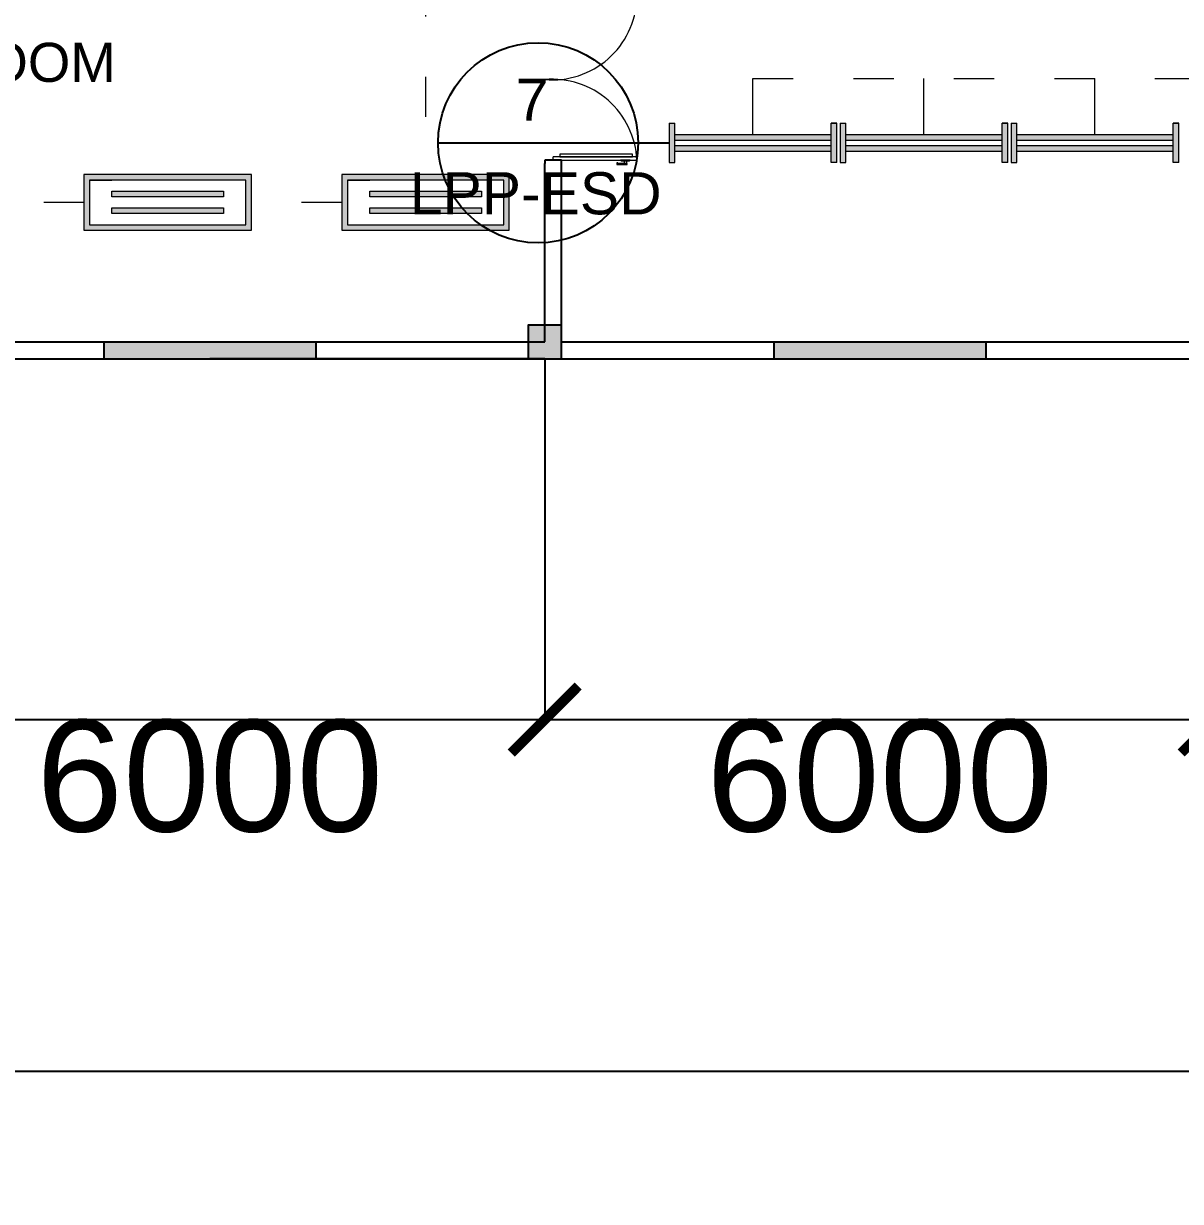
# Model space of a CAD drawing. Header units: millimetres. Extents: x 3339 to 2017737, y 4955 to 2748989.
# Drawn here: x 1436572 to 1446933, y 1231163 to 1241711 of the extents above; entities that cross this region are included whole.
import ezdxf

# ---------------------------------------------------------------- set-up
doc = ezdxf.new("R2010")
doc.units = ezdxf.units.MM
doc.header["$LTSCALE"] = 30
doc.linetypes.add('ACAD_ISO03W100', pattern=[30, 12, -18])
for name, color, linetype, lineweight in [('A-DETL-GENF', 92, 'Continuous', 13), ('A-DOOR', 31, 'Continuous', 13), ('LIGHT LINES', 6, 'ACAD_ISO03W100', 13), ('LIGHTS', 6, 'Continuous', 13)]:
    doc.layers.add(name, color=color, linetype=linetype, lineweight=lineweight)
for name, color, linetype in [('DIM LINES', 7, 'Continuous'), ('TEXT', 7, 'Continuous'), ('window', 92, 'Continuous')]:
    doc.layers.add(name, color=color, linetype=linetype)
doc.styles.get("Standard").update_dxf_attribs({"font": 'arial.ttf'})
doc.dimstyles.new('GREEN', dxfattribs={"dimtxt": 1000, "dimasz": 600, "dimexe": 0.18, "dimexo": 0.0625, "dimgap": 0.09, "dimtad": 2, "dimdec": 0, "dimzin": 0, "dimdsep": 46, "dimtxsty": 'Standard', "dimblk": 'ARCHTICK', "dimcen": 0.09, "dimclrd": 3, "dimclre": 3, "dimclrt": 2, "dimadec": 0, "dimazin": 0, "dimtfac": 1, "dimtdec": 0, "dimtofl": 0, "dimtmove": 0, "dimatfit": 3, "dimfxl": 1, "dimtolj": 1, "dimtzin": 0, "dimarcsym": 0})

# ---------------------------------------------------------------- blocks, each defined once
blk = doc.blocks.new('_ArchTick')
at = {"color": 0, "linetype": 'ByBlock', "const_width": 0.15}
blk.add_lwpolyline([(-0.5, -0.5), (0.5, 0.5)], dxfattribs=at)
blk = doc.blocks.new('*D854')
at = {"layer": 'Defpoints', "color": 0, "transparency": 16777216}
for p in [(1429240, 1238709), (1519240, 1238709), (1519240, 1232330)]:
    blk.add_point(p, dxfattribs=at)
at = {"layer": 'DIM LINES', "color": 3, "linetype": 'ByBlock', "lineweight": -2, "transparency": 16777216}
for p, q in [((1429240, 1238709), (1429240, 1232329)), ((1519240, 1238709), (1519240, 1232329)), ((1429240, 1232330), (1519240, 1232330))]:
    blk.add_line(p, q, dxfattribs=at)
at = {"layer": 'DIM LINES', "color": 3, "lineweight": -2, "transparency": 16777216, "xscale": 600, "yscale": 600, "zscale": 600, "rotation": 180}
blk.add_blockref('_ArchTick', (1429240, 1232330), dxfattribs=at)
at = {"layer": 'DIM LINES', "color": 3, "lineweight": -2, "transparency": 16777216, "xscale": 600, "yscale": 600, "zscale": 600}
blk.add_blockref('_ArchTick', (1519240, 1232330), dxfattribs=at)
at = {"layer": 'DIM LINES', "color": 2, "transparency": 16777216, "insert": (1474240, 1231819), "char_height": 1000, "attachment_point": 5}
blk.add_mtext('\\A1;90000', dxfattribs=at)
blk = doc.blocks.new('*D625')
at = {"layer": 'Defpoints', "color": 0, "transparency": 16777216}
for p in [(1435240, 1238709), (1441240, 1238709), (1441240, 1235479)]:
    blk.add_point(p, dxfattribs=at)
at = {"layer": 'DIM LINES', "color": 3, "linetype": 'ByBlock', "lineweight": -2, "transparency": 16777216}
for p, q in [((1435240, 1238709), (1435240, 1235479)), ((1441240, 1238709), (1441240, 1235479)), ((1435240, 1235479), (1441240, 1235479))]:
    blk.add_line(p, q, dxfattribs=at)
at = {"layer": 'DIM LINES', "color": 3, "lineweight": -2, "transparency": 16777216, "xscale": 600, "yscale": 600, "zscale": 600, "rotation": 180}
blk.add_blockref('_ArchTick', (1435240, 1235479), dxfattribs=at)
at = {"layer": 'DIM LINES', "color": 3, "lineweight": -2, "transparency": 16777216, "xscale": 600, "yscale": 600, "zscale": 600}
blk.add_blockref('_ArchTick', (1441240, 1235479), dxfattribs=at)
at = {"layer": 'DIM LINES', "color": 2, "transparency": 16777216, "insert": (1438240, 1234968), "char_height": 1000, "attachment_point": 5}
blk.add_mtext('\\A1;6000', dxfattribs=at)
blk = doc.blocks.new('*D626')
at = {"layer": 'Defpoints', "color": 0, "transparency": 16777216}
for p in [(1441240, 1238709), (1447240, 1238709), (1447240, 1235479)]:
    blk.add_point(p, dxfattribs=at)
at = {"layer": 'DIM LINES', "color": 3, "linetype": 'ByBlock', "lineweight": -2, "transparency": 16777216}
for p, q in [((1441240, 1238709), (1441240, 1235479)), ((1447240, 1238709), (1447240, 1235479)), ((1441240, 1235479), (1447240, 1235479))]:
    blk.add_line(p, q, dxfattribs=at)
at = {"layer": 'DIM LINES', "color": 3, "lineweight": -2, "transparency": 16777216, "xscale": 600, "yscale": 600, "zscale": 600, "rotation": 180}
blk.add_blockref('_ArchTick', (1441240, 1235479), dxfattribs=at)
at = {"layer": 'DIM LINES', "color": 3, "lineweight": -2, "transparency": 16777216, "xscale": 600, "yscale": 600, "zscale": 600}
blk.add_blockref('_ArchTick', (1447240, 1235479), dxfattribs=at)
at = {"layer": 'DIM LINES', "color": 2, "transparency": 16777216, "insert": (1444240, 1234968), "char_height": 1000, "attachment_point": 5}
blk.add_mtext('\\A1;6000', dxfattribs=at)
blk = doc.blocks.new('*D627')
at = {"layer": 'Defpoints', "color": 0, "transparency": 16777216}
for p in [(1447240, 1238709), (1453240, 1238709), (1453240, 1235479)]:
    blk.add_point(p, dxfattribs=at)
at = {"layer": 'DIM LINES', "color": 3, "linetype": 'ByBlock', "lineweight": -2, "transparency": 16777216}
for p, q in [((1447240, 1238709), (1447240, 1235479)), ((1453240, 1238709), (1453240, 1235479)), ((1447240, 1235479), (1453240, 1235479))]:
    blk.add_line(p, q, dxfattribs=at)
at = {"layer": 'DIM LINES', "color": 3, "lineweight": -2, "transparency": 16777216, "xscale": 600, "yscale": 600, "zscale": 600, "rotation": 180}
blk.add_blockref('_ArchTick', (1447240, 1235479), dxfattribs=at)
at = {"layer": 'DIM LINES', "color": 3, "lineweight": -2, "transparency": 16777216, "xscale": 600, "yscale": 600, "zscale": 600}
blk.add_blockref('_ArchTick', (1453240, 1235479), dxfattribs=at)
at = {"layer": 'DIM LINES', "color": 2, "transparency": 16777216, "insert": (1450240, 1234968), "char_height": 1000, "attachment_point": 5}
blk.add_mtext('\\A1;6000', dxfattribs=at)

msp = doc.modelspace()

# ---------------------------------------------------------------- hatches: boundary and pattern name
h = msp.add_hatch(color=2)
h.dxf.hatch_style = 1
h.paths.add_polyline_path([(1441390.35, 1239009.357), (1441090.35, 1239009.357), (1441090.35, 1238709.357), (1441390.35, 1238709.357)])
at = {"layer": 'LIGHTS'}
h = msp.add_hatch(color=256, dxfattribs=at)
h.dxf.hatch_style = 1
h.paths.add_polyline_path([(1442354.739, 1240467.691), (1442404.739, 1240467.691), (1442404.739, 1240817.691), (1442354.739, 1240817.691)])
h = msp.add_hatch(color=256, dxfattribs=at)
h.dxf.hatch_style = 1
h.paths.add_polyline_path([(1443804.739, 1240467.691), (1443854.739, 1240467.691), (1443854.739, 1240817.691), (1443804.739, 1240817.691)])
h = msp.add_hatch(color=256, dxfattribs=at)
h.dxf.hatch_style = 1
h.paths.add_polyline_path([(1443885.989, 1240467.691), (1443935.989, 1240467.691), (1443935.989, 1240817.691), (1443885.989, 1240817.691)])
h = msp.add_hatch(color=256, dxfattribs=at)
h.dxf.hatch_style = 1
h.paths.add_polyline_path([(1445335.989, 1240467.691), (1445385.989, 1240467.691), (1445385.989, 1240817.691), (1445335.989, 1240817.691)])
h = msp.add_hatch(color=256, dxfattribs=at)
h.dxf.hatch_style = 1
h.paths.add_polyline_path([(1445417.239, 1240467.691), (1445467.239, 1240467.691), (1445467.239, 1240817.691), (1445417.239, 1240817.691)])
h = msp.add_hatch(color=256, dxfattribs=at)
h.dxf.hatch_style = 1
h.paths.add_polyline_path([(1446867.239, 1240467.691), (1446917.239, 1240467.691), (1446917.239, 1240817.691), (1446867.239, 1240817.691)])
h = msp.add_hatch(color=256, dxfattribs=at)
h.dxf.hatch_style = 1
h.paths.add_polyline_path([(1443804.739, 1240667.691), (1443804.739, 1240717.691), (1442404.739, 1240717.691), (1442404.739, 1240667.691)])
h = msp.add_hatch(color=256, dxfattribs=at)
h.dxf.hatch_style = 1
h.paths.add_polyline_path([(1445335.989, 1240667.691), (1445335.989, 1240717.691), (1443935.989, 1240717.691), (1443935.989, 1240667.691)])
h = msp.add_hatch(color=256, dxfattribs=at)
h.dxf.hatch_style = 1
h.paths.add_polyline_path([(1446867.239, 1240667.691), (1446867.239, 1240717.691), (1445467.239, 1240717.691), (1445467.239, 1240667.691)])
h = msp.add_hatch(color=256, dxfattribs=at)
h.dxf.hatch_style = 1
h.paths.add_polyline_path([(1442404.739, 1240617.691), (1442404.739, 1240567.691), (1443804.739, 1240567.691), (1443804.739, 1240617.691)])
h = msp.add_hatch(color=256, dxfattribs=at)
h.dxf.hatch_style = 1
h.paths.add_polyline_path([(1443935.989, 1240617.691), (1443935.989, 1240567.691), (1445335.989, 1240567.691), (1445335.989, 1240617.691)])
h = msp.add_hatch(color=256, dxfattribs=at)
h.dxf.hatch_style = 1
h.paths.add_polyline_path([(1445467.239, 1240617.691), (1445467.239, 1240567.691), (1446867.239, 1240567.691), (1446867.239, 1240617.691)])
h = msp.add_hatch(color=256, dxfattribs=at)
h.dxf.hatch_style = 1
h.paths.add_polyline_path([(1437113.526, 1240359.357), (1437113.526, 1239859.357), (1438613.526, 1239859.357), (1438613.526, 1240359.357)])
h.paths.add_polyline_path([(1438563.526, 1240309.357), (1438563.526, 1239909.357), (1437163.526, 1239909.357), (1437163.526, 1240309.357), (1437363.526, 1240309.357)], flags=16)
h.paths.add_polyline_path([(1438363.526, 1240209.357), (1438363.526, 1240159.357), (1437363.526, 1240159.357), (1437363.526, 1240209.357)], flags=0)
h.paths.add_polyline_path([(1438363.526, 1240059.357), (1438363.526, 1240009.357), (1437363.526, 1240009.357), (1437363.526, 1240059.357)], flags=0)
h = msp.add_hatch(color=256, dxfattribs=at)
h.dxf.hatch_style = 1
h.paths.add_polyline_path([(1439421.99, 1240359.357), (1439421.99, 1239859.357), (1440921.99, 1239859.357), (1440921.99, 1240359.357)])
h.paths.add_polyline_path([(1440871.99, 1240309.357), (1440871.99, 1239909.357), (1439471.99, 1239909.357), (1439471.99, 1240309.357), (1439671.99, 1240309.357)], flags=16)
h.paths.add_polyline_path([(1440671.99, 1240209.357), (1440671.99, 1240159.357), (1439671.99, 1240159.357), (1439671.99, 1240209.357)], flags=0)
h.paths.add_polyline_path([(1440671.99, 1240059.357), (1440671.99, 1240009.357), (1439671.99, 1240009.357), (1439671.99, 1240059.357)], flags=0)
h = msp.add_hatch(color=256, dxfattribs=at)
h.dxf.hatch_style = 1
h.paths.add_polyline_path([(1437363.526, 1240209.357), (1437363.526, 1240159.357), (1438363.526, 1240159.357), (1438363.526, 1240209.357)])
h = msp.add_hatch(color=256, dxfattribs=at)
h.dxf.hatch_style = 1
h.paths.add_polyline_path([(1439671.99, 1240209.357), (1439671.99, 1240159.357), (1440671.99, 1240159.357), (1440671.99, 1240209.357)])
h = msp.add_hatch(color=256, dxfattribs=at)
h.dxf.hatch_style = 1
h.paths.add_polyline_path([(1438363.526, 1240009.357), (1438363.526, 1240059.357), (1437363.526, 1240059.357), (1437363.526, 1240009.357)])
h = msp.add_hatch(color=256, dxfattribs=at)
h.dxf.hatch_style = 1
h.paths.add_polyline_path([(1440671.99, 1240009.357), (1440671.99, 1240059.357), (1439671.99, 1240059.357), (1439671.99, 1240009.357)])
at = {"layer": 'window'}
h = msp.add_hatch(color=256, dxfattribs=at)
h.dxf.hatch_style = 1
h.paths.add_polyline_path([(1433190.35, 1238859.357), (1431290.35, 1238859.357), (1431290.35, 1238709.357), (1433190.35, 1238709.357)])
h.paths.add_polyline_path([(1439190.35, 1238859.357), (1437290.35, 1238859.357), (1437290.35, 1238709.357), (1438240.35, 1238709.357), (1439190.35, 1238709.357)])
h.paths.add_polyline_path([(1445190.35, 1238859.357), (1443290.35, 1238859.357), (1443290.35, 1238709.357), (1445190.35, 1238709.357)])
h.paths.add_polyline_path([(1451190.35, 1238859.357), (1449290.35, 1238859.357), (1449290.35, 1238709.357), (1451190.35, 1238709.357)])
h.paths.add_polyline_path([(1457190.35, 1238859.357), (1455290.35, 1238859.357), (1455290.35, 1238709.357), (1457190.35, 1238709.357)])
h.paths.add_polyline_path([(1463690.35, 1238859.357), (1461790.35, 1238859.357), (1461790.35, 1238709.357), (1463690.35, 1238709.357)])
h.paths.add_polyline_path([(1469390.35, 1238859.357), (1468290.35, 1238859.357), (1468290.35, 1238709.357), (1469390.35, 1238709.357)])
h.paths.add_polyline_path([(1469640.35, 1249709.357), (1468290.35, 1249709.357), (1468290.35, 1249559.357), (1469640.35, 1249559.357)])
h.paths.add_polyline_path([(1463690.35, 1249709.357), (1461790.35, 1249709.357), (1461790.35, 1249559.357), (1463690.35, 1249559.357)])
h.paths.add_polyline_path([(1457190.35, 1249709.357), (1455290.35, 1249709.357), (1455290.35, 1249559.357), (1457190.35, 1249559.357)])
h.paths.add_polyline_path([(1451190.35, 1249709.357), (1449290.35, 1249709.357), (1449290.35, 1249559.357), (1451190.35, 1249559.357)])
h.paths.add_polyline_path([(1445190.35, 1249709.357), (1443290.35, 1249709.357), (1443290.35, 1249559.357), (1445190.35, 1249559.357)])
h.paths.add_polyline_path([(1437835.081, 1249709.357), (1435390.35, 1249709.357), (1435390.35, 1249559.357), (1437835.081, 1249559.357)])

# ---------------------------------------------------------------- linework, layer by layer
for p, q in [((1440284.048, 1240642.691), (1442084.048, 1240642.691)), ((1442084.048, 1240642.691), (1442354.739, 1240642.691)), ((1441390.35, 1240487.857), (1441240.35, 1240487.857)), ((1441240.35, 1240487.857), (1441240.35, 1240459.357)), ((1441390.35, 1240459.357), (1441390.35, 1240487.857)), ((1429240.35, 1238709.357), (1469740.35, 1238709.357)), ((1441240.35, 1238709.357), (1438240.35, 1238709.357))]:
    msp.add_line(p, q)
at = {"color": 0}
for p, q in [((1441315.35, 1240487.857), (1441315.35, 1240493.107)), ((1441240.35, 1238859.357), (1441240.35, 1240459.357)), ((1441390.35, 1238859.357), (1441390.35, 1240487.857)), ((1429390.35, 1238859.357), (1441240.35, 1238859.357)), ((1441390.35, 1238859.357), (1469590.35, 1238859.357)), ((1429240.35, 1238709.357), (1469740.35, 1238709.357)), ((1429240.35, 1238709.357), (1441240.35, 1238709.357)), ((1429240.35, 1238709.357), (1437240.35, 1238709.357)), ((1429240.35, 1238709.357), (1439240.35, 1238709.357)), ((1429240.35, 1238709.357), (1438240.35, 1238709.357))]:
    msp.add_line(p, q, dxfattribs=at)
msp.add_lwpolyline([(1441390.35, 1239009.357), (1441090.35, 1239009.357), (1441090.35, 1238709.357), (1441390.35, 1238709.357), (1441390.35, 1239009.357)], close=True)
msp.add_circle((1441180.318, 1240642.691), 896.27)
at = {"layer": 'A-DETL-GENF'}
for p, q in [((1442025.556, 1240540.357), (1441376.056, 1240540.357)), ((1441376.056, 1240540.357), (1441376.056, 1240517.857)), ((1441376.056, 1240517.857), (1442025.556, 1240517.857)), ((1442025.556, 1240517.857), (1442025.556, 1240540.357)), ((1441895.023, 1240464.128), (1441886.132, 1240464.128)), ((1441886.132, 1240464.128), (1441886.132, 1240449.757)), ((1441886.132, 1240449.757), (1441947.938, 1240449.757)), ((1441895.023, 1240458.343), (1441886.438, 1240449.757)), ((1441895.023, 1240458.343), (1441895.023, 1240464.128)), ((1441947.938, 1240458.343), (1441895.023, 1240458.343)), ((1442005.088, 1240487.857), (1441919.363, 1240487.857)), ((1441919.363, 1240487.857), (1441924.125, 1240483.095)), ((1441924.125, 1240483.095), (1442000.325, 1240483.095)), ((1441947.938, 1240459.282), (1441947.938, 1240449.757)), ((1441976.513, 1240459.282), (1441947.938, 1240459.282)), ((1441947.938, 1240449.757), (1441947.938, 1240458.343)), ((1441947.938, 1240449.757), (1441976.513, 1240449.757)), ((1441974.131, 1240483.095), (1441950.319, 1240483.095)), ((1441950.319, 1240483.095), (1441950.319, 1240459.282)), ((1441950.319, 1240459.282), (1441974.131, 1240459.282)), ((1441974.131, 1240459.282), (1441974.131, 1240483.095)), ((1441976.513, 1240449.757), (1441976.513, 1240459.282)), ((1442000.325, 1240483.095), (1442005.088, 1240487.857))]:
    msp.add_line(p, q, dxfattribs=at)
at = {"layer": 'A-DOOR', "lineweight": 18}
for p, q in [((1442065.35, 1240517.857), (1441315.35, 1240517.857)), ((1441315.35, 1240487.857), (1441315.35, 1240517.857)), ((1442065.35, 1240487.857), (1442065.35, 1240517.857)), ((1441315.35, 1240487.857), (1442065.35, 1240487.857))]:
    msp.add_line(p, q, dxfattribs=at)
at = {"layer": 'A-DOOR'}
for centre, start, end in [((1441306.086, 1241966.615), 265.038693, 357.3036501), ((1441306.086, 1240452.1), 2.6963499, 94.961307)]:
    msp.add_arc(centre, 760.105, start, end, dxfattribs=at)
at = {"layer": 'LIGHT LINES'}
for p, q in [((1440171.99, 1242134.357), (1440171.99, 1240359.357)), ((1443104.739, 1241217.691), (1453823.489, 1241217.691)), ((1437113.526, 1240109.357), (1436305.062, 1240109.357)), ((1439421.99, 1240109.357), (1438613.526, 1240109.357))]:
    msp.add_line(p, q, dxfattribs=at)
at = {"layer": 'LIGHTS'}
for p, q in [((1443104.739, 1240717.691), (1443104.739, 1241217.691)), ((1444635.989, 1240717.691), (1444635.989, 1241217.691)), ((1446167.239, 1240717.691), (1446167.239, 1241217.691)), ((1442354.739, 1240817.691), (1442354.739, 1240467.691)), ((1442354.739, 1240817.691), (1442404.739, 1240817.691)), ((1442354.739, 1240817.691), (1442404.739, 1240817.691)), ((1442404.739, 1240467.691), (1442404.739, 1240817.691)), ((1443854.739, 1240817.691), (1443804.739, 1240817.691)), ((1443804.739, 1240467.691), (1443804.739, 1240817.691)), ((1443804.739, 1240817.691), (1443854.739, 1240817.691)), ((1443854.739, 1240467.691), (1443854.739, 1240817.691)), ((1443885.989, 1240817.691), (1443885.989, 1240467.691)), ((1443885.989, 1240817.691), (1443935.989, 1240817.691)), ((1443885.989, 1240817.691), (1443935.989, 1240817.691)), ((1443935.989, 1240467.691), (1443935.989, 1240817.691)), ((1445385.989, 1240817.691), (1445335.989, 1240817.691)), ((1445335.989, 1240467.691), (1445335.989, 1240817.691)), ((1445335.989, 1240817.691), (1445385.989, 1240817.691)), ((1445385.989, 1240467.691), (1445385.989, 1240817.691)), ((1445417.239, 1240817.691), (1445417.239, 1240467.691)), ((1445417.239, 1240817.691), (1445467.239, 1240817.691)), ((1445417.239, 1240817.691), (1445467.239, 1240817.691)), ((1445467.239, 1240467.691), (1445467.239, 1240817.691)), ((1446917.239, 1240817.691), (1446867.239, 1240817.691)), ((1446867.239, 1240467.691), (1446867.239, 1240817.691)), ((1446867.239, 1240817.691), (1446917.239, 1240817.691)), ((1446917.239, 1240467.691), (1446917.239, 1240817.691)), ((1442404.739, 1240717.691), (1443804.739, 1240717.691)), ((1443935.989, 1240717.691), (1445335.989, 1240717.691)), ((1445467.239, 1240717.691), (1446867.239, 1240717.691)), ((1442404.739, 1240667.691), (1443804.739, 1240667.691)), ((1442404.739, 1240617.691), (1443804.739, 1240617.691)), ((1443935.989, 1240667.691), (1445335.989, 1240667.691)), ((1443935.989, 1240617.691), (1445335.989, 1240617.691)), ((1445467.239, 1240667.691), (1446867.239, 1240667.691)), ((1445467.239, 1240617.691), (1446867.239, 1240617.691)), ((1442404.739, 1240567.691), (1443804.739, 1240567.691)), ((1443935.989, 1240567.691), (1445335.989, 1240567.691)), ((1445467.239, 1240567.691), (1446867.239, 1240567.691)), ((1442354.739, 1240467.691), (1442404.739, 1240467.691)), ((1443854.739, 1240467.691), (1443804.739, 1240467.691)), ((1443885.989, 1240467.691), (1443935.989, 1240467.691)), ((1445385.989, 1240467.691), (1445335.989, 1240467.691)), ((1445417.239, 1240467.691), (1445467.239, 1240467.691)), ((1446917.239, 1240467.691), (1446867.239, 1240467.691)), ((1438613.526, 1240359.357), (1437113.526, 1240359.357)), ((1437113.526, 1240359.357), (1437113.526, 1239859.357)), ((1438563.526, 1240309.357), (1437163.526, 1240309.357)), ((1437163.526, 1240309.357), (1437163.526, 1239909.357)), ((1437163.526, 1240309.357), (1437363.526, 1240309.357)), ((1438563.526, 1239909.357), (1438563.526, 1240309.357)), ((1438613.526, 1239859.357), (1438613.526, 1240359.357)), ((1440921.99, 1240359.357), (1439421.99, 1240359.357)), ((1439421.99, 1240359.357), (1439421.99, 1239859.357)), ((1440871.99, 1240309.357), (1439471.99, 1240309.357)), ((1439471.99, 1240309.357), (1439471.99, 1239909.357)), ((1439471.99, 1240309.357), (1439671.99, 1240309.357)), ((1440871.99, 1239909.357), (1440871.99, 1240309.357)), ((1440921.99, 1239859.357), (1440921.99, 1240359.357)), ((1437363.526, 1240209.357), (1438363.526, 1240209.357)), ((1437363.526, 1240159.357), (1437363.526, 1240209.357)), ((1438363.526, 1240209.357), (1438363.526, 1240159.357)), ((1439671.99, 1240209.357), (1440671.99, 1240209.357)), ((1439671.99, 1240159.357), (1439671.99, 1240209.357)), ((1440671.99, 1240209.357), (1440671.99, 1240159.357)), ((1438363.526, 1240159.357), (1437363.526, 1240159.357)), ((1440671.99, 1240159.357), (1439671.99, 1240159.357)), ((1437363.526, 1240059.357), (1438363.526, 1240059.357)), ((1437363.526, 1240009.357), (1437363.526, 1240059.357)), ((1438363.526, 1240009.357), (1437363.526, 1240009.357)), ((1438363.526, 1240059.357), (1438363.526, 1240009.357)), ((1439671.99, 1240059.357), (1440671.99, 1240059.357)), ((1439671.99, 1240009.357), (1439671.99, 1240059.357)), ((1440671.99, 1240009.357), (1439671.99, 1240009.357)), ((1440671.99, 1240059.357), (1440671.99, 1240009.357)), ((1437113.526, 1239859.357), (1438613.526, 1239859.357)), ((1437163.526, 1239909.357), (1438563.526, 1239909.357)), ((1439421.99, 1239859.357), (1440921.99, 1239859.357)), ((1439471.99, 1239909.357), (1440871.99, 1239909.357))]:
    msp.add_line(p, q, dxfattribs=at)
at = {"layer": 'window'}
for p, q in [((1437290.35, 1238859.357), (1437290.35, 1238709.357)), ((1439190.35, 1238859.357), (1439190.35, 1238709.357)), ((1443290.35, 1238859.357), (1443290.35, 1238709.357)), ((1445190.35, 1238859.357), (1445190.35, 1238709.357))]:
    msp.add_line(p, q, dxfattribs=at)

# ---------------------------------------------------------------- texts
at = {"char_height": 377.35925, "attachment_point": 1}
for s, insert in [('\\pxt0.39537;7', (1440980.318, 1241218.03)), ('\\pxqc,t0.39537;LPP-ESD', (1440970.318, 1240380.05))]:
    msp.add_mtext_dynamic_manual_height_columns(s, width=377.35925, gutter_width=1886.796, heights=[0], dxfattribs=dict(at, insert=insert))
at = {"layer": 'TEXT', "insert": (1433585.062, 1241538.63), "char_height": 350, "attachment_point": 1}
msp.add_mtext_dynamic_manual_height_columns('\\pxqc;AGING ROOM', width=4394.73285, gutter_width=0, heights=[1406.025], dxfattribs=at)

# ---------------------------------------------------------------- dimensions: what is measured, and where the dimension line sits
at = {"layer": 'DIM LINES', "color": 0}
for base, p1, p2, picture, middle in [((1519240.35, 1232329.59), (1429240.35, 1238709.357), (1519240.35, 1238709.357), '*D854', (1474240.35, 1231818.927)), ((1441240.35, 1235479.048), (1435240.35, 1238709.357), (1441240.35, 1238709.357), '*D625', (1438240.35, 1234968.385)), ((1447240.35, 1235479.048), (1441240.35, 1238709.357), (1447240.35, 1238709.357), '*D626', (1444240.35, 1234968.385)), ((1453240.35, 1235478.868), (1447240.35, 1238709.357), (1453240.35, 1238709.357), '*D627', (1450240.35, 1234968.205))]:
    dim = msp.add_linear_dim(base=base, p1=p1, p2=p2, dimstyle='GREEN', dxfattribs=at)
    dim.commit()
    dim.dimension.update_dxf_attribs({"geometry": picture, "text_midpoint": middle})

doc.saveas('drawing.dxf')
